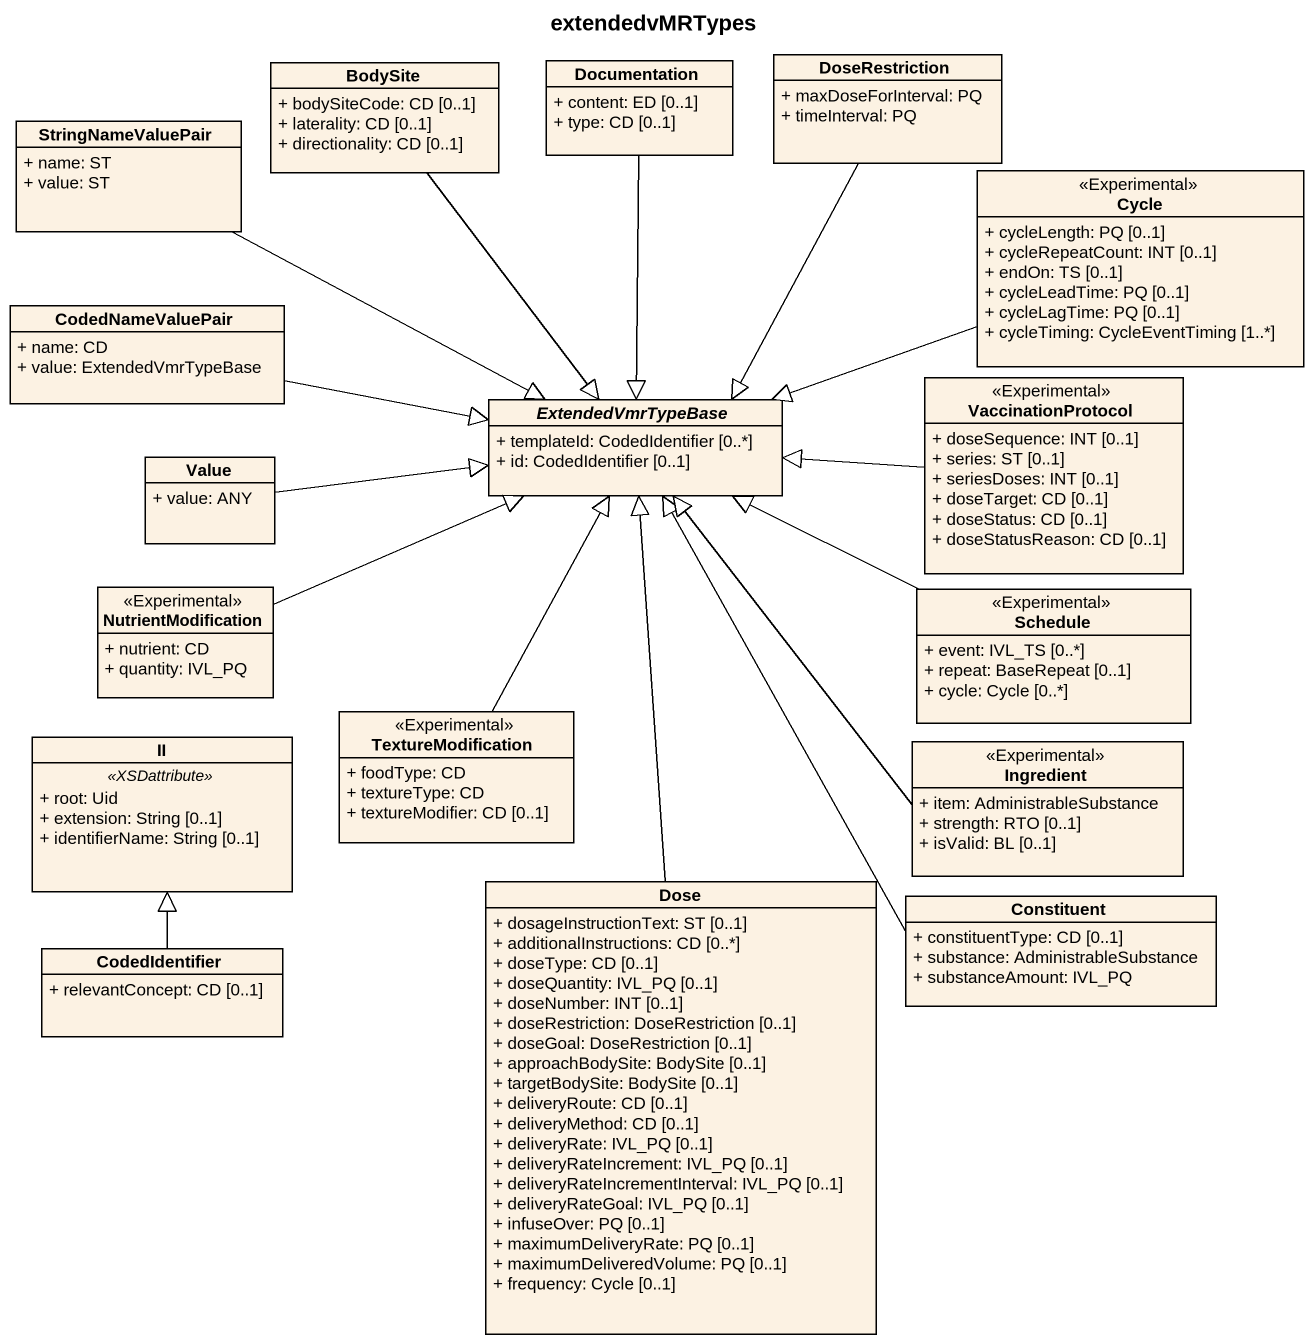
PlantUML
@startuml
title extendedvMRTypes
hide circle
hide empty members
skinparam classAttributeIconSize 0
class Documentation {
  + content: ED [0..1]
  + type: CD [0..1]
}
class DoseRestriction {
  + maxDoseForInterval: PQ
  + timeInterval: PQ
}
class StringNameValuePair {
  + name: ST
  + value: ST
}
class BodySite {
  + bodySiteCode: CD [0..1]
  + laterality: CD [0..1]
  + directionality: CD [0..1]
}
class Cycle <<Experimental>> {
  + cycleLength: PQ [0..1]
  + cycleRepeatCount: INT [0..1]
  + endOn: TS [0..1]
  + cycleLeadTime: PQ [0..1]
  + cycleLagTime: PQ [0..1]
  + cycleTiming: CycleEventTiming [1..*]
}
class CodedNameValuePair {
  + name: CD
  + value: ExtendedVmrTypeBase
}
abstract class ExtendedVmrTypeBase {
  + templateId: CodedIdentifier [0..*]
  + id: CodedIdentifier [0..1]
}
class VaccinationProtocol <<Experimental>> {
  + doseSequence: INT [0..1]
  + series: ST [0..1]
  + seriesDoses: INT [0..1]
  + doseTarget: CD [0..1]
  + doseStatus: CD [0..1]
  + doseStatusReason: CD [0..1]
}
class Value {
  + value: ANY
}
class NutrientModification <<Experimental>> {
  + nutrient: CD
  + quantity: IVL_PQ
}
class Schedule <<Experimental>> {
  + event: IVL_TS [0..*]
  + repeat: BaseRepeat [0..1]
  + cycle: Cycle [0..*]
}
class II {
  .. <<XSDattribute>> ..
  + root: Uid
  + extension: String [0..1]
  + identifierName: String [0..1]
}
class TextureModification <<Experimental>> {
  + foodType: CD
  + textureType: CD
  + textureModifier: CD [0..1]
}
class Ingredient <<Experimental>> {
  + item: AdministrableSubstance
  + strength: RTO [0..1]
  + isValid: BL [0..1]
}
class Dose {
  + dosageInstructionText: ST [0..1]
  + additionalInstructions: CD [0..*]
  + doseType: CD [0..1]
  + doseQuantity: IVL_PQ [0..1]
  + doseNumber: INT [0..1]
  + doseRestriction: DoseRestriction [0..1]
  + doseGoal: DoseRestriction [0..1]
  + approachBodySite: BodySite [0..1]
  + targetBodySite: BodySite [0..1]
  + deliveryRoute: CD [0..1]
  + deliveryMethod: CD [0..1]
  + deliveryRate: IVL_PQ [0..1]
  + deliveryRateIncrement: IVL_PQ [0..1]
  + deliveryRateIncrementInterval: IVL_PQ [0..1]
  + deliveryRateGoal: IVL_PQ [0..1]
  + infuseOver: PQ [0..1]
  + maximumDeliveryRate: PQ [0..1]
  + maximumDeliveredVolume: PQ [0..1]
  + frequency: Cycle [0..1]
}
class Constituent {
  + constituentType: CD [0..1]
  + substance: AdministrableSubstance
  + substanceAmount: IVL_PQ
}
class CodedIdentifier {
  + relevantConcept: CD [0..1]
}
Documentation --|> ExtendedVmrTypeBase
DoseRestriction --|> ExtendedVmrTypeBase
StringNameValuePair -right-|> ExtendedVmrTypeBase
BodySite --|> ExtendedVmrTypeBase
Cycle -left-|> ExtendedVmrTypeBase
CodedNameValuePair -right-|> ExtendedVmrTypeBase
VaccinationProtocol -left-|> ExtendedVmrTypeBase
Value -right-|> ExtendedVmrTypeBase
NutrientModification -right-|> ExtendedVmrTypeBase
Schedule -left-|> ExtendedVmrTypeBase
TextureModification -up-|> ExtendedVmrTypeBase
Ingredient -up-|> ExtendedVmrTypeBase
Dose -up-|> ExtendedVmrTypeBase
Constituent -up-|> ExtendedVmrTypeBase
CodedIdentifier -up-|> II
@enduml
